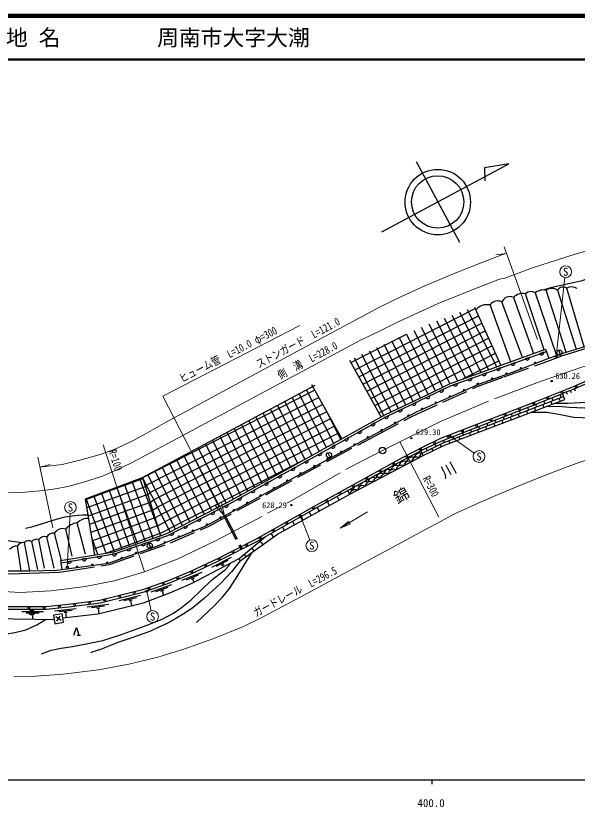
# Model space of a CAD drawing. Units: millimetres, scale not verified. Extents: x 40000 to 680000, y 20000 to 380000.
# Drawn here: x 372630 to 501343, y 198715 to 380000 of the extents above; entities that cross this region are included whole.
import ezdxf
from ezdxf.enums import TextEntityAlignment as Align

# ---------------------------------------------------------------- set-up
doc = ezdxf.new("R2010")
doc.units = ezdxf.units.MM
doc.header["$LTSCALE"] = 1000
doc.linetypes.add('CHAIN', pattern=[18.5, 12, -1.5, 3.5, -1.5])
doc.linetypes.add('DASHED', pattern=[7.5, 6, -1.5])
for name, color, linetype, lineweight in [('0_16', 7, 'Continuous', 13), ('M-BGD', 7, 'Continuous', 25), ('M-BMK', 2, 'CHAIN', 13), ('M-BMK-HTXT', 7, 'Continuous', 13), ('M-BMK-SRVR', 3, 'Continuous', 25), ('M-STR-HTXT', 7, 'Continuous', 13), ('M-STR-STRC', 7, 'Continuous', 25), ('M-TTL', 2, 'Continuous', 140), ('M-TTL-BAND', 7, 'Continuous', 25), ('M-TTL-LINE', 7, 'Continuous', 50)]:
    doc.layers.add(name, color=color, linetype=linetype, lineweight=lineweight)
doc.layers.add('M-TTL-TXT', color=7, linetype='Continuous')
doc.styles.add('ＭＳ ゴシック', font='')
doc.styles.get('ＭＳ ゴシック').set_extended_font_data('MS Gothic')

msp = doc.modelspace()

# ---------------------------------------------------------------- hatches: boundary and pattern name
at = {"layer": 'M-BGD'}
h = msp.add_hatch(dxfattribs=at)
h.set_pattern_fill('USER', color=256, style=0, pattern_type=2)
h.set_pattern_definition([(117, (-0, 0), (-1670.637, -851.232), []), (207, (-0, 0), (851.232, -1670.637), [])])
h.paths.add_polyline_path([(477835, 313280), (466759, 309128), (449144, 301079), (456382, 288076), (457267, 288568), (466958, 293210), (472086, 295666), (483833, 299903)])

# ---------------------------------------------------------------- linework, layer by layer
at = {"layer": '0_16'}
for p, q in [((419823, 268492), (420489, 265458)), ((420489, 265458), (418396, 267753)), ((420489, 265458), (419110, 268122))]:
    msp.add_line(p, q, dxfattribs=at)
at = {"layer": 'M-BGD'}
for p, q in [((502931, 304208), (498943, 317579)), ((486725, 315481), (491363, 302618)), ((493761, 303483), (489490, 316332)), ((491745, 316540), (496602, 302174)), ((498842, 302927), (494244, 317161)), ((496848, 317162), (501086, 303630)), ((486155, 300740), (481365, 313777)), ((488806, 301696), (484074, 314455)), ((477835, 313280), (483833, 299903)), ((493664, 302916), (492732, 302580)), ((494113, 303610), (494862, 301543)), ((497106, 303419), (497464, 302274)), ((449144, 301079), (456382, 288076)), ((490371, 301729), (489439, 301393)), ((483787, 299354), (482854, 299018)), ((487079, 300542), (486147, 300206)), ((488262, 299057), (488638, 299198)), ((491537, 300291), (491913, 300432)), ((480494, 298167), (479562, 297831)), ((484974, 297857), (485353, 297990)), ((440439, 295541), (447383, 283066)), ((473909, 295792), (472977, 295456)), ((477202, 296980), (476270, 296644)), ((478390, 295488), (478755, 295656)), ((481672, 296697), (482051, 296830)), ((441169, 294231), (413019, 279888)), ((445518, 282033), (439264, 294308)), ((470685, 294441), (469792, 294013)), ((475211, 294023), (475576, 294191)), ((499119, 293260), (498897, 293818)), ((500048, 293629), (499826, 294187)), ((500993, 294013), (500753, 294563)), ((442081, 292591), (413881, 278222)), ((442236, 280214), (435956, 292540)), ((443877, 281123), (437610, 293424)), ((467529, 292929), (466635, 292501)), ((472011, 292605), (472378, 292768)), ((495519, 292476), (495768, 291827)), ((497153, 292359), (497408, 291687)), ((497378, 293214), (497635, 292545)), ((498503, 292102), (497968, 293449)), ((442994, 290952), (414743, 276557)), ((438954, 278396), (432648, 290772)), ((440595, 279305), (434302, 291656)), ((464372, 291417), (463479, 290989)), ((468812, 291185), (469179, 291348)), ((489935, 290281), (490167, 289675)), ((491553, 290207), (491798, 289560)), ((491799, 291005), (492034, 290392)), ((493420, 290924), (493668, 290269)), ((493660, 291738), (493901, 291110)), ((495287, 291642), (495538, 290978)), ((443906, 289312), (415605, 274892)), ((435672, 276577), (429341, 289003)), ((437313, 277486), (430994, 289887)), ((447159, 282942), (443995, 289152)), ((458059, 288393), (457166, 287965)), ((461216, 289905), (460322, 289477)), ((462493, 288184), (462847, 288373)), ((465613, 289765), (465980, 289928)), ((486221, 288793), (486434, 288240)), ((487819, 288772), (488058, 288142)), ((488070, 289557), (488301, 288957)), ((489686, 289490), (489928, 288851)), ((444819, 287673), (416467, 273227)), ((432390, 274758), (426033, 287235)), ((434031, 275668), (427687, 288119)), ((454983, 286725), (454118, 286243)), ((459407, 286532), (459761, 286722)), ((480613, 286660), (480833, 286087)), ((482218, 286620), (482448, 286015)), ((482477, 287384), (482700, 286805)), ((484085, 287337), (484318, 286724)), ((484354, 288076), (484567, 287522)), ((485952, 288055), (486188, 287433)), ((445731, 286033), (417329, 271562)), ((429108, 272940), (422725, 285467)), ((430749, 273849), (424379, 286351)), ((451925, 285023), (451059, 284541)), ((456321, 284881), (456675, 285071)), ((476887, 285206), (477099, 284652)), ((478488, 285176), (478707, 284597)), ((478749, 285936), (478966, 285370)), ((480351, 285902), (480577, 285306)), ((424185, 270212), (417764, 282814)), ((446644, 284394), (418191, 269897)), ((425826, 271121), (419417, 283698)), ((427467, 272030), (421071, 284582)), ((448867, 283320), (448001, 282839)), ((453235, 283230), (453589, 283420)), ((472816, 283632), (473026, 283087)), ((474243, 283555), (474458, 282986)), ((475020, 284488), (475232, 283935)), ((476618, 284467), (476837, 283888)), ((420895, 268409), (414456, 281046)), ((422544, 269302), (416110, 281930)), ((445807, 281621), (444940, 281141)), ((450149, 281580), (450503, 281769)), ((468703, 281902), (468965, 281361)), ((469929, 281827), (470187, 281292)), ((470656, 282793), (470863, 282255)), ((471915, 282660), (472127, 282102)), ((413019, 279888), (401709, 274125)), ((417558, 266697), (411148, 279277)), ((419226, 267553), (412802, 280162)), ((442746, 279925), (441879, 279445)), ((444164, 279899), (444718, 278835)), ((447062, 279929), (447417, 280118)), ((449198, 270386), (466052, 279291)), ((466052, 279291), (465503, 280345)), ((466663, 280924), (466929, 280375)), ((468013, 280900), (468272, 280365)), ((413881, 278222), (402561, 272455)), ((414221, 264986), (407840, 277509)), ((415890, 265841), (409494, 278393)), ((438420, 278100), (419053, 268232)), ((439684, 278228), (438818, 277748)), ((443976, 278278), (444330, 278467)), ((414743, 276557), (403414, 270785)), ((410885, 263274), (404533, 275741)), ((412553, 264130), (406187, 276625)), ((436623, 276532), (435756, 276052)), ((440890, 276627), (441244, 276817)), ((401753, 273928), (395864, 271784)), ((405327, 262389), (401101, 273999)), ((401666, 274208), (405787, 260905)), ((408001, 261795), (401666, 274208)), ((409217, 262418), (402879, 274857)), ((415605, 274892), (404266, 269115)), ((433561, 274836), (432695, 274356)), ((437804, 274976), (438158, 275166)), ((400544, 259083), (395826, 272047)), ((402309, 272134), (396446, 270001)), ((402315, 259699), (397584, 272698)), ((404087, 260314), (399343, 273348)), ((402309, 272134), (402561, 272455)), ((416467, 273227), (405118, 267445)), ((430500, 273139), (429633, 272659)), ((434735, 273292), (435087, 273486)), ((395864, 271784), (388607, 269143)), ((397001, 257853), (392309, 270745)), ((398773, 258468), (394067, 271396)), ((402864, 270341), (397029, 268217)), ((402864, 270341), (403414, 270785)), ((417329, 271562), (405971, 265774)), ((427439, 271443), (426572, 270963)), ((431669, 271606), (432021, 271799)), ((449198, 270386), (448725, 271247)), ((393352, 256915), (388792, 269444)), ((396446, 270001), (388922, 267262)), ((395230, 257238), (390550, 270094)), ((403419, 268548), (397612, 266434)), ((403419, 268548), (404266, 269115)), ((418191, 269897), (406823, 264104)), ((424377, 269747), (423510, 269267)), ((425535, 268233), (425887, 268426)), ((428602, 269919), (428954, 270113)), ((444552, 267825), (444075, 268693)), ((446796, 269062), (446321, 269926)), ((397029, 268217), (389237, 265381)), ((403975, 266755), (398195, 264651)), ((403975, 266755), (405118, 267445)), ((419053, 268232), (407675, 262434)), ((421310, 268060), (420429, 267608)), ((422468, 266546), (422820, 266740)), ((442236, 266548), (441757, 267419)), ((397612, 266434), (389551, 263500)), ((404530, 264962), (398777, 262868)), ((404530, 264962), (405971, 265774)), ((415082, 264865), (414201, 264413)), ((418196, 266463), (417315, 266010)), ((419393, 264875), (419747, 265064)), ((438499, 264488), (438030, 265319)), ((440372, 265520), (439893, 266370)), ((388587, 256656), (386696, 263863)), ((398195, 264651), (389866, 261620)), ((398777, 262868), (390180, 259739)), ((405086, 263168), (399360, 261085)), ((405086, 263168), (406843, 264065)), ((411968, 263268), (411086, 262815)), ((416303, 263231), (416657, 263420)), ((434214, 262126), (433768, 262917)), ((436564, 263421), (436105, 264234)), ((383100, 255221), (381512, 261459)), ((385519, 256203), (384101, 262424)), ((399360, 261085), (390495, 257858)), ((405641, 261375), (399943, 259301)), ((405641, 261375), (407675, 262434)), ((408854, 261670), (407972, 261218)), ((413084, 261860), (413455, 262015)), ((431702, 260588), (431204, 261471)), ((375807, 252825), (374655, 259340)), ((377643, 253185), (376305, 259541)), ((379205, 253480), (377922, 260038)), ((381387, 253480), (379718, 260625)), ((391470, 256604), (390054, 260493)), ((399943, 259301), (393417, 256926)), ((405633, 260322), (404697, 259997)), ((406622, 259169), (406993, 259324)), ((409853, 260515), (410224, 260669)), ((423808, 255677), (429786, 260672)), ((429357, 258904), (428664, 259734)), ((373851, 252757), (372989, 258582)), ((399021, 258025), (398085, 257700)), ((402327, 259173), (401391, 258848)), ((403057, 259162), (403588, 258086)), ((403347, 257937), (403726, 258070)), ((427282, 257414), (426708, 258100)), ((388827, 255661), (387849, 255499)), ((392280, 256231), (391303, 256070)), ((395733, 256802), (394756, 256641)), ((396742, 255620), (397121, 255753)), ((400045, 256779), (400424, 256912)), ((421975, 255908), (417520, 253638)), ((424095, 255125), (423808, 255677)), ((425472, 256114), (425003, 256676)), ((382910, 255190), (383212, 253159)), ((385374, 255090), (384396, 254928)), ((389949, 254081), (390347, 254136)), ((393416, 254556), (393814, 254610)), ((421220, 255187), (418547, 253825)), ((420331, 254397), (419708, 254080)), ((420020, 254238), (420243, 253800)), ((386481, 253607), (386879, 253661)), ((415259, 252503), (410633, 250606)), ((414448, 251846), (411672, 250708)), ((413498, 251132), (412850, 250867)), ((413174, 251000), (413484, 250243)), ((408308, 249652), (403602, 247963)), ((407468, 249032), (404644, 248018)), ((406487, 248361), (405828, 248125)), ((401189, 247211), (396339, 245999)), ((400292, 246678), (397382, 245950)), ((406158, 248243), (406502, 247284)), ((393920, 245175), (388963, 244522)), ((392968, 244747), (389993, 244355)), ((399249, 246108), (398570, 245938)), ((398910, 246023), (399189, 244903)), ((378984, 243464), (373984, 243464)), ((377984, 243164), (374984, 243164)), ((376284, 243901), (376284, 242701)), ((386479, 244166), (381506, 243651)), ((385515, 243765), (382531, 243456)), ((384402, 243348), (383706, 243276)), ((384054, 243312), (384175, 242146)), ((391867, 244299), (391173, 244208)), ((391520, 244254), (391675, 243077)), ((376834, 242864), (376134, 242864)), ((376484, 242864), (376484, 241779)), ((383001, 241474), (381842, 242284)), ((382017, 241300), (382827, 242459)), ((386718, 238087), (387471, 238087))]:
    msp.add_line(p, q, dxfattribs=at)
at = {"layer": 'M-BGD', "linetype": 'DASHED'}
for p, q in [((420355, 265390), (424251, 257741)), ((420622, 265526), (424519, 257877))]:
    msp.add_line(p, q, dxfattribs=at)
at = {"layer": 'M-BGD'}
for points in [[(493618, 317199), (495531, 317816), (499746, 318722), (502587, 319381), (505686, 320635)], [(383212, 253159), (393895, 254621), (405354, 258641), (416042, 263092), (420489, 265458), (437613, 274874), (458116, 285841), (464650, 289338), (475375, 294098), (478910, 295727), (486520, 298400), (494862, 301543), (498842, 302927), (505285, 304945), (511296, 306838), (519028, 309345), (534762, 313357)], [(495209, 301137), (497822, 302084), (510612, 306090), (519050, 308835), (534886, 312873)], [(382910, 255190), (395165, 257215), (407270, 261420), (421380, 268658), (447104, 282911), (457267, 288568), (466958, 293210), (472086, 295666), (494113, 303610)], [(382984, 254695), (395289, 256729), (407467, 260959), (421616, 268217), (447347, 282474), (457497, 288124), (467174, 292759), (472279, 295204), (494282, 303140)], [(370520, 244694), (379614, 244694), (385315, 245285), (391895, 246151), (402006, 248678), (408011, 250833), (412942, 252854), (418922, 255684), (427680, 260146), (441619, 268004), (461275, 278802), (466000, 281263), (470101, 283229), (492445, 291907), (500502, 295107), (504199, 296722), (517912, 300884)], [(517968, 300254), (504255, 296092), (500557, 294477), (497968, 293449)], [(390725, 256481), (388571, 269362), (401666, 274208), (441271, 295381)], [(370576, 244064), (379670, 244064), (385371, 244655), (391951, 245521), (402062, 248048), (408067, 250203), (412998, 252224), (418978, 255055), (427736, 259516), (441675, 267374), (461331, 278172), (466056, 280634), (470157, 282599), (492501, 291278), (497968, 293449)], [(465777, 279818), (470624, 282164), (498235, 292775)], [(466052, 279291), (470899, 281637), (498503, 292102)], [(494245, 290487), (497100, 290555), (499526, 290382), (503001, 290192), (505510, 290192), (510709, 290463), (514125, 290398), (516643, 290192), (519212, 289777), (521519, 289183)], [(496210, 291233), (499304, 291233), (504769, 291541), (510051, 291836), (514681, 291836), (518912, 291564), (524340, 291319), (529269, 291578)], [(490849, 289200), (494448, 289200), (497543, 288668), (500563, 288075), (504255, 287917), (510661, 288105), (513803, 287914), (515985, 287406)], [(298766, 285021), (299454, 279239), (322595, 266897), (323216, 264383), (329439, 261758), (340753, 257674), (361401, 252959), (364013, 252861), (375807, 252825), (382043, 252984), (383212, 253159)], [(300956, 274151), (299428, 278207), (299428, 278674), (322166, 266750), (322845, 263973), (330229, 260886), (341055, 257070), (361176, 252503), (371191, 252165), (382571, 252558), (384703, 252876)], [(424095, 255125), (432616, 261244), (449198, 270386)], [(374834, 262654), (376325, 262942), (382206, 264768), (383952, 265253), (385578, 265494), (387031, 265645), (388006, 265721), (389179, 265723)], [(356963, 264425), (357936, 263628), (359620, 262795), (362641, 261728), (367330, 260379), (370121, 259844), (372905, 259479), (374263, 259338)], [(383406, 242054), (391449, 243022), (401891, 245560), (407930, 247818), (413079, 250030), (423808, 255677)], [(414077, 241051), (418095, 244857), (420057, 246831), (421627, 248821), (423183, 251209), (425238, 254509), (426805, 257071)], [(378507, 233837), (380767, 234691), (383039, 235152), (385618, 235512), (389121, 236199), (392556, 236926), (396616, 238161), (402539, 240318), (406176, 241769), (408818, 243135), (410560, 244370), (412814, 246187), (415179, 248514), (417507, 250751), (419470, 252238), (420595, 253100), (421390, 253914), (421899, 254672)], [(424095, 255125), (422062, 252662), (419626, 250018), (417678, 248169), (415913, 246564), (413314, 244484), (411416, 243147), (409321, 241938), (407305, 240786), (405421, 239952), (403484, 239063), (401807, 238438), (399000, 237451), (395788, 236376), (394350, 235722), (392071, 234872), (390295, 234338), (389794, 234055)], [(341142, 244347), (348989, 242969), (351771, 242472), (362358, 242047), (377062, 241768), (381437, 241705)], [(344879, 236271), (348557, 237199), (353297, 237913), (359115, 238165), (364313, 237996), (367987, 238100), (370104, 238310), (372371, 238704), (374921, 239348), (377483, 240460), (379441, 241734)], [(385931, 238087), (386513, 239869), (387096, 238087)]]:
    msp.add_lwpolyline(points, dxfattribs=at)
at = {"layer": 'M-BGD', "linetype": 'DASHED'}
msp.add_lwpolyline([(384703, 252876), (394128, 254278), (408115, 259276), (416806, 263038), (430745, 270697), (444409, 278154), (455062, 283808), (463744, 288363), (478670, 295188), (484545, 297274), (495209, 301137)], dxfattribs=at)
at = {"layer": 'M-BGD'}
msp.add_lwpolyline([(381611, 240720), (383581, 241069), (383232, 243038), (381263, 242690)], close=True, dxfattribs=at)
for centre, radius in [((497285, 302847), 600), ((495467, 296318), 150), ((497827, 293803), 225), ((501073, 295111), 225), ((494574, 292511), 225), ((488055, 289961), 225), ((491318, 291228), 225), ((484793, 288694), 225), ((481530, 287427), 225), ((475005, 284892), 225), ((478268, 286160), 225), ((463308, 283246), 150), ((471742, 283625), 225), ((468536, 282229), 225), ((444441, 279367), 600), ((462287, 279075), 225), ((465391, 280693), 225), ((459209, 277410), 225), ((456142, 275725), 225), ((453074, 274040), 225), ((450006, 272355), 225), ((446939, 270669), 225), ((443871, 268984), 225), ((435824, 267895), 150), ((440809, 267289), 225), ((437760, 265570), 225), ((434711, 263851), 225), ((431663, 262133), 225), ((428614, 260414), 225), ((403323, 258624), 600), ((422395, 257201), 225), ((425514, 258790), 225), ((419277, 255612), 225), ((416117, 254108), 225), ((412951, 252615), 225), ((406446, 250032), 225), ((409713, 251287), 225), ((403152, 248850), 225), ((396394, 247043), 225), ((399790, 247892), 225), ((382603, 244777), 225), ((386082, 245159), 225), ((389552, 245615), 225), ((392999, 246195), 225), ((375619, 244469), 225), ((376284, 243301), 600), ((379119, 244469), 225)]:
    msp.add_circle(centre, radius, dxfattribs=at)
for centre, radius, start, end in [((495547, 315062), 2470, 58.22104, 121.83772), ((498080, 316443), 1427, 52.775, 149.72917), ((500104, 315515), 2368, 58.45932, 119.36032), ((485881, 313725), 1948, 64.34256, 158.00971), ((488863, 313451), 2949, 77.70631, 136.47392), ((490752, 314987), 1844, 57.39877, 133.15399), ((493618, 314210), 2990, 77.72224, 128.79254), ((480739, 310439), 3396, 79.38149, 140.13842), ((483118, 312525), 2154, 63.62734, 144.46774), ((493165, 302840), 505, 211.00179, 8.65998), ((489872, 301653), 505, 211.00179, 8.65998), ((483287, 299278), 505, 211.00179, 8.65998), ((486580, 300466), 505, 211.00179, 8.65998), ((488439, 299157), 203, 11.68427, 209.60766), ((491714, 300391), 203, 11.68427, 209.60766), ((479995, 298091), 505, 211.00179, 8.65998), ((485153, 297954), 203, 10.39181, 208.3152), ((473410, 295716), 505, 211.00179, 8.65998), ((476702, 296904), 505, 211.00179, 8.65998), ((478559, 295600), 203, 15.78125, 213.70464), ((481851, 296794), 203, 10.39181, 208.3152), ((470196, 294315), 505, 216.76794, 14.42613), ((475380, 294135), 203, 15.78125, 213.70464), ((467040, 292803), 505, 216.7641, 14.42229), ((472182, 292716), 203, 14.97103, 212.89442), ((463883, 291291), 505, 216.7641, 14.42229), ((465784, 289876), 203, 14.97103, 212.89442), ((468983, 291296), 203, 14.97103, 212.89442), ((457570, 288267), 505, 216.7641, 14.42229), ((460727, 289779), 505, 216.7641, 14.42229), ((462655, 288306), 203, 19.19181, 217.1152), ((454503, 286569), 505, 220.2711, 17.92929), ((459569, 286655), 203, 19.19181, 217.1152), ((451445, 284867), 505, 220.2711, 17.92929), ((456483, 285004), 203, 19.18037, 217.10376), ((448387, 283165), 505, 220.2711, 17.92929), ((453397, 283353), 203, 19.18037, 217.10376), ((445326, 281467), 505, 220.16179, 17.81999), ((450311, 281702), 203, 19.18037, 217.10376), ((442265, 279770), 505, 220.16179, 17.81999), ((447224, 280051), 203, 19.18037, 217.10376), ((465230, 278574), 1250, 64.71977, 170.97997), ((466347, 278599), 1250, 114.87577, 170.97997), ((439204, 278074), 505, 220.16179, 17.81999), ((444138, 278401), 203, 19.18037, 217.10376), ((461693, 276705), 1250, 64.71977, 170.97997), ((462811, 276730), 1250, 64.71977, 170.97997), ((463461, 277640), 1250, 64.71977, 170.97997), ((464579, 277665), 1250, 64.71977, 170.97997), ((436142, 276378), 505, 220.16179, 17.81999), ((441052, 276750), 203, 19.18037, 217.10376), ((458156, 274837), 1250, 64.71977, 170.97997), ((459274, 274862), 1250, 64.71977, 170.97997), ((459925, 275771), 1250, 64.71977, 170.97997), ((461042, 275796), 1250, 64.71977, 170.97997), ((433081, 274681), 505, 220.16179, 17.81999), ((437966, 275099), 203, 19.18037, 217.10376), ((454619, 272968), 1250, 64.71977, 170.97997), ((455737, 272993), 1250, 64.71977, 170.97997), ((456388, 273902), 1250, 64.71977, 170.97997), ((457506, 273927), 1250, 64.71977, 170.97997), ((430019, 272985), 505, 220.16179, 17.81999), ((431829, 271730), 203, 19.84418, 217.76757), ((434896, 273417), 203, 19.84418, 217.76757), ((451083, 271099), 1250, 64.71977, 170.97997), ((452201, 271124), 1250, 64.71977, 170.97997), ((452851, 272034), 1250, 64.71977, 170.97997), ((453969, 272059), 1250, 64.71977, 170.97997), ((426958, 271289), 505, 220.16179, 17.81999), ((428762, 270044), 203, 19.84418, 217.76757), ((449314, 270165), 1250, 64.71977, 118.59499), ((450432, 270190), 1250, 64.71977, 170.97997), ((423896, 269592), 505, 220.16179, 17.81999), ((425696, 268357), 203, 19.84418, 217.76757), ((420825, 267921), 505, 218.32727, 15.98547), ((422629, 266671), 203, 19.84418, 217.76757), ((389089, 261442), 3404, 85.9852, 134.67499), ((414597, 264726), 505, 218.32727, 15.98547), ((417711, 266324), 505, 218.32727, 15.98547), ((419555, 264997), 203, 19.05017, 216.97356), ((387160, 259966), 3924, 96.79534, 141.22281), ((411483, 263129), 505, 218.32727, 15.98547), ((416465, 263354), 203, 19.05017, 216.97356), ((381158, 259875), 1622, 77.39123, 152.50155), ((383398, 260353), 2187, 71.25313, 149.62472), ((408368, 261531), 505, 218.32727, 15.98547), ((413257, 261967), 203, 13.64744, 211.57082), ((374469, 257540), 1810, 84.0992, 144.84477), ((375593, 258514), 1250, 55.2746, 138.64917), ((377435, 258732), 1390, 69.47229, 144.37975), ((379170, 259257), 1473, 68.1585, 147.97699), ((405133, 260252), 505, 210.32558, 7.98377), ((406795, 259276), 203, 13.64744, 211.57082), ((410026, 260621), 203, 13.64744, 211.57082), ((373119, 255845), 2740, 92.7153, 135.92699), ((398521, 257955), 505, 210.32558, 7.98377), ((401827, 259103), 505, 210.32558, 7.98377), ((403526, 258034), 203, 10.37115, 208.29453), ((388322, 255676), 505, 200.55596, 358.21415), ((391775, 256247), 505, 200.55596, 358.21415), ((395229, 256818), 505, 200.55596, 358.21415), ((396921, 255716), 203, 10.37115, 208.29453), ((400224, 256875), 203, 10.37115, 208.29453), ((384869, 255106), 505, 200.55596, 358.21415), ((386676, 253665), 203, 358.83072, 196.75411), ((390143, 254140), 203, 358.83072, 196.75411), ((393611, 254614), 203, 358.83072, 196.75411)]:
    msp.add_arc(centre, radius, start, end, dxfattribs=at)
at = {"layer": 'M-BMK'}
msp.add_lwpolyline([(362391, 248445), (373601, 247927), (380634, 248275), (388495, 249270), (395190, 250603), (402123, 252628), (409604, 255507), (418377, 259765), (436598, 269320), (449284, 276610), (456703, 280407), (460656, 282421), (469975, 287037), (482393, 292287), (493083, 296286), (502641, 299566), (513874, 302840), (524677, 305631), (534380, 307764), (544999, 309715), (550014, 310513)], dxfattribs=at)
at = {"layer": 'M-BMK-HTXT'}
for p, q in [((447034, 262630), (453248, 266337)), ((447034, 262630), (448947, 264169)), ((447034, 262630), (449297, 263582)), ((449297, 263582), (448947, 264169))]:
    msp.add_line(p, q, dxfattribs=at)
at = {"layer": 'M-BMK-SRVR'}
for p, q in [((464393, 346615), (474325, 328112)), ((456583, 330505), (485685, 346127)), ((485685, 346127), (480097, 345177)), ((480097, 345177), (480180, 342178))]:
    msp.add_line(p, q, dxfattribs=at)
for centre, radius in [((469379, 337326), 7500), ((469359, 337363), 6000), ((456703, 280407), 750)]:
    msp.add_circle(centre, radius, dxfattribs=at)
at = {"layer": 'M-STR-HTXT'}
for p, q in [((492260, 305861), (484612, 327064)), ((485162, 325540), (482725, 325246)), ((496510, 301941), (498548, 320031)), ((472129, 283775), (477742, 279819)), ((392626, 281690), (402123, 252628)), ((469659, 265133), (460656, 282421)), ((381146, 262715), (377663, 278894)), ((378158, 276594), (380527, 277236)), ((384429, 253697), (385081, 266027)), ((437973, 265201), (440023, 259884)), ((402673, 248191), (403687, 243706))]:
    msp.add_line(p, q, dxfattribs=at)
for points in [[(370960, 270755), (374771, 270867), (378160, 271160), (381256, 271599), (384545, 272196), (387919, 273087), (392530, 274572), (395637, 275903), (399155, 277570), (403906, 280152), (410781, 283793), (441413, 300227), (451478, 305625), (455843, 307702), (460280, 309916), (469503, 314063), (474559, 316172), (478610, 317762), (483562, 319679), (484786, 319922), (491109, 322277), (500877, 325388), (506018, 326839)], [(378158, 276594), (383263, 277235), (387288, 278180), (392000, 279474), (395173, 280686), (399474, 282643), (402350, 284228), (406651, 286664), (411880, 289526), (434114, 301520), (456156, 313351), (461229, 315788), (466416, 318182), (473526, 321133), (479695, 323594), (484084, 325253), (485162, 325540)], [(419110, 268122), (406315, 292839), (437782, 309056)], [(372149, 228668), (377223, 228735), (383497, 229170), (391604, 230150), (398567, 231474), (405209, 233086), (411126, 234886), (418049, 237346), (424805, 240103), (429014, 242140), (439114, 247529), (457080, 257205), (462058, 259911), (465444, 261713), (470149, 264241), (473047, 265871), (478616, 268385), (483224, 270373), (485994, 271483), (491151, 273600), (495844, 275453), (501103, 277424), (505679, 278944)]]:
    msp.add_lwpolyline(points, dxfattribs=at)
for centre in [(498700, 321372), (478845, 279041), (385152, 267375), (440508, 258624), (403985, 242390)]:
    msp.add_circle(centre, 1350, dxfattribs=at)
at = {"layer": 'M-STR-STRC'}
for centre in [(496510, 301941), (472129, 283775), (437973, 265201), (384429, 253697), (402673, 248191)]:
    msp.add_circle(centre, 250, dxfattribs=at)
at = {"layer": 'M-TTL'}
msp.add_line((680000, 380000), (40000, 380000), dxfattribs=at)
at = {"layer": 'M-TTL-BAND'}
for p, q in [((40000, 205000), (579000, 205000)), ((468000, 205000), (468000, 204000))]:
    msp.add_line(p, q, dxfattribs=at)
at = {"layer": 'M-TTL-LINE'}
msp.add_line((40000, 370000), (680000, 370000), dxfattribs=at)

# ---------------------------------------------------------------- texts
at = {"layer": 'M-BGD', "style": 'ＭＳ ゴシック'}
for s, p in [('630.26', (499159, 296434)), ('629.30', (467177, 283551)), ('628.29', (431938, 266828))]:
    msp.add_text(s, height=1320, dxfattribs=at).set_placement(p, align=Align.BOTTOM_CENTER)
at = {"layer": 'M-BMK-HTXT', "style": 'ＭＳ ゴシック'}
msp.add_text('錦     川', height=2566, rotation=28.409, dxfattribs=at).set_placement((466406, 273056), align=Align.MIDDLE_CENTER)
at = {"layer": 'M-STR-HTXT', "style": 'ＭＳ ゴシック'}
for p in [(498700, 321372), (478845, 279041), (385152, 267375), (440508, 258624), (403985, 242390)]:
    msp.add_text('S', height=1833, dxfattribs=at).set_placement(p, align=Align.MIDDLE_CENTER)
at = {"layer": 'M-STR-HTXT', "style": 'ＭＳ ゴシック', "width": 0.8}
for s, rotation, p in [('ストンガード\u3000L=121.0', 28.225, (438007, 303822)), ('ヒューム管\u3000L=10.0 φ=300', 27.266, (421963, 301114)), ('側\u3000溝\u3000L=228.0', 28.209, (440178, 299777)), ('R=100', 288.097, (394107, 277762)), ('R=300', 297.508, (466530, 271548)), ('ガードレール  L=296.5', 28.183, (437353, 246802))]:
    msp.add_text(s, height=1833, rotation=rotation, dxfattribs=at).set_placement(p, align=Align.BOTTOM_CENTER)
at = {"layer": 'M-TTL-BAND', "style": 'ＭＳ ゴシック'}
msp.add_text('400.0', height=1833, dxfattribs=at).set_placement((467844, 198195), align=Align.BOTTOM_CENTER)
at = {"layer": 'M-TTL-TXT', "style": 'ＭＳ ゴシック'}
for s, p in [('地 名', (370380, 375000)), ('周南市大字大潮', (405024, 375000))]:
    msp.add_text(s, height=3666, dxfattribs=at).set_placement(p, align=Align.MIDDLE_LEFT)

doc.saveas('drawing.dxf')
